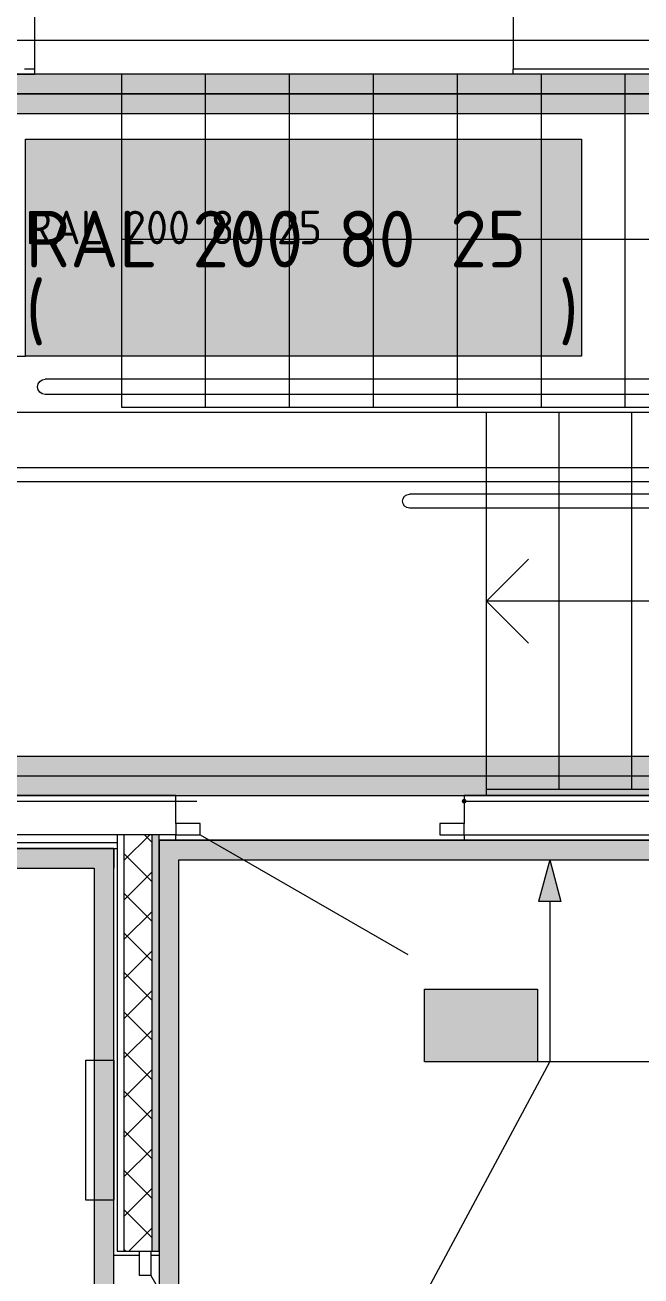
# Model space of a CAD drawing. Header units: millimetres. Extents: x -546 to 1681, y -650 to 1730.
# Drawn here: x 624.58 to 646.6, y 446.19 to 490.91 of the extents above; entities that cross this region are included whole.
import ezdxf

# ---------------------------------------------------------------- set-up
doc = ezdxf.new("R2010")
doc.units = ezdxf.units.MM

msp = doc.modelspace()

# ---------------------------------------------------------------- hatches: boundary and pattern name
at = {"true_color": 0xf1d696}
h = msp.add_hatch(color=41, dxfattribs=at)
h.dxf.hatch_style = 2
h.paths.add_polyline_path([(612.027, 488.448), (612.027, 489.148), (680.677, 489.148), (680.677, 488.448)])
at = {"true_color": 0x3dad99}
h = msp.add_hatch(color=135, dxfattribs=at)
h.dxf.hatch_style = 2
h.paths.add_polyline_path([(680.677, 488.448), (680.677, 487.748), (612.027, 487.748), (612.027, 488.448)])
at = {"true_color": 0xffffff}
h = msp.add_hatch(color=7, dxfattribs=at)
h.dxf.hatch_style = 2
h.paths.add_polyline_path([(624.599, 486.833), (644.466, 486.833), (644.466, 479.069), (624.599, 479.069)])
h = msp.add_hatch(color=7, dxfattribs=at)
h.dxf.hatch_style = 2
h.paths.add_polyline_path([(624.599, 486.833), (644.466, 486.833), (644.466, 479.069), (624.599, 479.069)])
at = {"true_color": 0x0077b0}
h = msp.add_hatch(color=144, dxfattribs=at)
h.paths.add_polyline_path([(625.808, 485.436), (625.808, 486.243), (625.779, 486.4), (625.69, 486.531), (625.561, 486.618), (625.405, 486.647), (625.248, 486.618), (625.117, 486.531), (625.03, 486.4), (625.001, 486.243), (625.001, 485.436), (625.03, 485.28), (625.117, 485.151), (625.248, 485.062), (625.405, 485.033), (625.561, 485.062), (625.69, 485.151), (625.779, 485.28)])
h.paths.add_polyline_path([(626.009, 485.436), (625.998, 485.316), (625.964, 485.204), (625.909, 485.101), (625.831, 485.007), (625.739, 484.93), (625.637, 484.875), (625.526, 484.843), (625.405, 484.832), (625.283, 484.843), (625.171, 484.875), (625.069, 484.93), (624.976, 485.007), (624.898, 485.101), (624.843, 485.204), (624.81, 485.316), (624.799, 485.436), (624.799, 486.243), (624.81, 486.365), (624.843, 486.477), (624.898, 486.579), (624.976, 486.672), (625.069, 486.75), (625.171, 486.806), (625.283, 486.839), (625.405, 486.85), (625.526, 486.839), (625.638, 486.806), (625.741, 486.751), (625.834, 486.675), (625.91, 486.581), (625.965, 486.478), (625.998, 486.366), (626.009, 486.243)])
h = msp.add_hatch(color=144, dxfattribs=at)
h.paths.add_polyline_path([(625.808, 485.436), (625.808, 486.243), (625.779, 486.4), (625.69, 486.531), (625.561, 486.618), (625.405, 486.647), (625.248, 486.618), (625.117, 486.531), (625.03, 486.4), (625.001, 486.243), (625.001, 485.436), (625.03, 485.28), (625.117, 485.151), (625.248, 485.062), (625.405, 485.033), (625.561, 485.062), (625.69, 485.151), (625.779, 485.28)])
h.paths.add_polyline_path([(626.009, 485.436), (625.998, 485.316), (625.964, 485.204), (625.909, 485.101), (625.831, 485.007), (625.739, 484.93), (625.637, 484.875), (625.526, 484.843), (625.405, 484.832), (625.283, 484.843), (625.171, 484.875), (625.069, 484.93), (624.976, 485.007), (624.898, 485.101), (624.843, 485.204), (624.81, 485.316), (624.799, 485.436), (624.799, 486.243), (624.81, 486.365), (624.843, 486.477), (624.898, 486.579), (624.976, 486.672), (625.069, 486.75), (625.171, 486.806), (625.283, 486.839), (625.405, 486.85), (625.526, 486.839), (625.638, 486.806), (625.741, 486.751), (625.834, 486.675), (625.91, 486.581), (625.965, 486.478), (625.998, 486.366), (626.009, 486.243)])
h = msp.add_hatch(color=144, dxfattribs=at)
h.dxf.hatch_style = 2
h.paths.add_polyline_path([(627.828, 485.941), (627.828, 486.748), (627.853, 486.825), (627.93, 486.85), (628.635, 486.85), (628.711, 486.825), (628.737, 486.748), (628.711, 486.672), (628.635, 486.647), (628.031, 486.647), (628.031, 486.043), (628.333, 486.043), (628.434, 486.034), (628.527, 486.006), (628.612, 485.961), (628.689, 485.896), (628.754, 485.817), (628.8, 485.731), (628.829, 485.638), (628.838, 485.538), (628.838, 485.337), (628.829, 485.236), (628.8, 485.142), (628.754, 485.057), (628.689, 484.979), (628.611, 484.914), (628.526, 484.869), (628.433, 484.841), (628.333, 484.832), (627.93, 484.832), (627.853, 484.856), (627.828, 484.931), (627.853, 485.007), (627.93, 485.033), (628.333, 485.033), (628.45, 485.056), (628.548, 485.123), (628.614, 485.22), (628.635, 485.337), (628.635, 485.538), (628.614, 485.655), (628.548, 485.752), (628.45, 485.818), (628.333, 485.84), (627.93, 485.84), (627.853, 485.865)])
h = msp.add_hatch(color=144, dxfattribs=at)
h.dxf.hatch_style = 2
h.paths.add_polyline_path([(627.828, 485.941), (627.828, 486.748), (627.853, 486.825), (627.93, 486.85), (628.635, 486.85), (628.711, 486.825), (628.737, 486.748), (628.711, 486.672), (628.635, 486.647), (628.031, 486.647), (628.031, 486.043), (628.333, 486.043), (628.434, 486.034), (628.527, 486.006), (628.612, 485.961), (628.689, 485.896), (628.754, 485.817), (628.8, 485.731), (628.829, 485.638), (628.838, 485.538), (628.838, 485.337), (628.829, 485.236), (628.8, 485.142), (628.754, 485.057), (628.689, 484.979), (628.611, 484.914), (628.526, 484.869), (628.433, 484.841), (628.333, 484.832), (627.93, 484.832), (627.853, 484.856), (627.828, 484.931), (627.853, 485.007), (627.93, 485.033), (628.333, 485.033), (628.45, 485.056), (628.548, 485.123), (628.614, 485.22), (628.635, 485.337), (628.635, 485.538), (628.614, 485.655), (628.548, 485.752), (628.45, 485.818), (628.333, 485.84), (627.93, 485.84), (627.853, 485.865)])
h = msp.add_hatch(color=144, dxfattribs=at)
h.dxf.hatch_style = 2
h.paths.add_polyline_path([(627.322, 485.334), (626.515, 485.334), (626.439, 485.36), (626.414, 485.436), (626.439, 485.513), (626.515, 485.538), (627.322, 485.538), (627.398, 485.513), (627.423, 485.436), (627.398, 485.36)])
h = msp.add_hatch(color=144, dxfattribs=at)
h.dxf.hatch_style = 2
h.paths.add_polyline_path([(627.322, 485.334), (626.515, 485.334), (626.439, 485.36), (626.414, 485.436), (626.439, 485.513), (626.515, 485.538), (627.322, 485.538), (627.398, 485.513), (627.423, 485.436), (627.398, 485.36)])
h = msp.add_hatch(color=144, dxfattribs=at)
h.paths.add_polyline_path([(625.809, 480.969), (625.932, 481.043), (626.044, 481.068), (626.105, 481.086), (626.159, 481.139), (626.2, 481.205), (626.213, 481.272), (626.198, 481.35), (626.154, 481.415), (626.088, 481.458), (626.01, 481.472), (625.931, 481.457), (625.866, 481.415), (625.824, 481.35), (625.809, 481.272)])
h.paths.add_polyline_path([(626.312, 481.028), (626.437, 480.952), (626.535, 480.842), (626.596, 480.709), (626.616, 480.566), (626.616, 480.159), (626.607, 480.059), (626.579, 479.966), (626.532, 479.88), (626.467, 479.804), (626.39, 479.739), (626.305, 479.693), (626.212, 479.666), (626.111, 479.657), (626.01, 479.666), (625.916, 479.693), (625.831, 479.739), (625.753, 479.804), (625.689, 479.881), (625.643, 479.967), (625.615, 480.059), (625.606, 480.159), (625.606, 481.272), (625.636, 481.428), (625.725, 481.559), (625.855, 481.646), (626.01, 481.675), (626.166, 481.645), (626.298, 481.557), (626.384, 481.428), (626.413, 481.272), (626.388, 481.134)])
h.paths.add_polyline_path([(626.413, 480.162), (626.413, 480.566), (626.392, 480.681), (626.326, 480.78), (626.228, 480.846), (626.111, 480.868), (625.994, 480.846), (625.897, 480.78), (625.831, 480.681), (625.809, 480.566), (625.809, 480.162), (625.831, 480.044), (625.897, 479.948), (625.994, 479.881), (626.111, 479.858), (626.228, 479.881), (626.326, 479.948), (626.392, 480.045)])
h = msp.add_hatch(color=144, dxfattribs=at)
h.paths.add_polyline_path([(625.809, 480.969), (625.932, 481.043), (626.044, 481.068), (626.105, 481.086), (626.159, 481.139), (626.2, 481.205), (626.213, 481.272), (626.198, 481.35), (626.154, 481.415), (626.088, 481.458), (626.01, 481.472), (625.931, 481.457), (625.866, 481.415), (625.824, 481.35), (625.809, 481.272)])
h.paths.add_polyline_path([(626.312, 481.028), (626.437, 480.952), (626.535, 480.842), (626.596, 480.709), (626.616, 480.566), (626.616, 480.159), (626.607, 480.059), (626.579, 479.966), (626.532, 479.88), (626.467, 479.804), (626.39, 479.739), (626.305, 479.693), (626.212, 479.666), (626.111, 479.657), (626.01, 479.666), (625.916, 479.693), (625.831, 479.739), (625.753, 479.804), (625.689, 479.881), (625.643, 479.967), (625.615, 480.059), (625.606, 480.159), (625.606, 481.272), (625.636, 481.428), (625.725, 481.559), (625.855, 481.646), (626.01, 481.675), (626.166, 481.645), (626.298, 481.557), (626.384, 481.428), (626.413, 481.272), (626.388, 481.134)])
h.paths.add_polyline_path([(626.413, 480.162), (626.413, 480.566), (626.392, 480.681), (626.326, 480.78), (626.228, 480.846), (626.111, 480.868), (625.994, 480.846), (625.897, 480.78), (625.831, 480.681), (625.809, 480.566), (625.809, 480.162), (625.831, 480.044), (625.897, 479.948), (625.994, 479.881), (626.111, 479.858), (626.228, 479.881), (626.326, 479.948), (626.392, 480.045)])
h = msp.add_hatch(color=144, dxfattribs=at)
h.dxf.hatch_style = 2
h.paths.add_polyline_path([(628.418, 480.061), (628.405, 480.145), (628.364, 480.207), (628.313, 480.244), (628.245, 480.261), (628.116, 480.261), (628.045, 480.292), (628.014, 480.363), (628.022, 480.403), (628.045, 480.436), (628.085, 480.459), (628.144, 480.467), (628.175, 480.467), (628.209, 480.464), (628.298, 480.479), (628.364, 480.524), (628.405, 480.586), (628.418, 480.665), (628.404, 480.743), (628.361, 480.809), (628.295, 480.852), (628.217, 480.865), (628.116, 480.865), (628.022, 480.852), (627.91, 480.814), (627.817, 480.776), (627.788, 480.763), (627.76, 480.772), (627.734, 480.8), (627.712, 480.871), (627.723, 480.91), (627.754, 480.947), (627.806, 480.982), (627.879, 481.015), (628.005, 481.055), (628.116, 481.068), (628.217, 481.068), (628.374, 481.039), (628.505, 480.952), (628.591, 480.821), (628.621, 480.665), (628.612, 480.566), (628.586, 480.483), (628.543, 480.415), (628.482, 480.363), (628.543, 480.31), (628.586, 480.242), (628.612, 480.159), (628.621, 480.061), (628.591, 479.904), (628.505, 479.773), (628.374, 479.685), (628.217, 479.657), (628.116, 479.657), (628.003, 479.67), (627.875, 479.708), (627.804, 479.741), (627.753, 479.776), (627.722, 479.814), (627.712, 479.854), (627.734, 479.925), (627.761, 479.952), (627.791, 479.962), (627.823, 479.949), (627.912, 479.911), (628.022, 479.871), (628.116, 479.858), (628.217, 479.858), (628.295, 479.872), (628.361, 479.917), (628.403, 479.982)])
h = msp.add_hatch(color=144, dxfattribs=at)
h.dxf.hatch_style = 2
h.paths.add_polyline_path([(628.418, 480.061), (628.405, 480.145), (628.364, 480.207), (628.313, 480.244), (628.245, 480.261), (628.116, 480.261), (628.045, 480.292), (628.014, 480.363), (628.022, 480.403), (628.045, 480.436), (628.085, 480.459), (628.144, 480.467), (628.175, 480.467), (628.209, 480.464), (628.298, 480.479), (628.364, 480.524), (628.405, 480.586), (628.418, 480.665), (628.404, 480.743), (628.361, 480.809), (628.295, 480.852), (628.217, 480.865), (628.116, 480.865), (628.022, 480.852), (627.91, 480.814), (627.817, 480.776), (627.788, 480.763), (627.76, 480.772), (627.734, 480.8), (627.712, 480.871), (627.723, 480.91), (627.754, 480.947), (627.806, 480.982), (627.879, 481.015), (628.005, 481.055), (628.116, 481.068), (628.217, 481.068), (628.374, 481.039), (628.505, 480.952), (628.591, 480.821), (628.621, 480.665), (628.612, 480.566), (628.586, 480.483), (628.543, 480.415), (628.482, 480.363), (628.543, 480.31), (628.586, 480.242), (628.612, 480.159), (628.621, 480.061), (628.591, 479.904), (628.505, 479.773), (628.374, 479.685), (628.217, 479.657), (628.116, 479.657), (628.003, 479.67), (627.875, 479.708), (627.804, 479.741), (627.753, 479.776), (627.722, 479.814), (627.712, 479.854), (627.734, 479.925), (627.761, 479.952), (627.791, 479.962), (627.823, 479.949), (627.912, 479.911), (628.022, 479.871), (628.116, 479.858), (628.217, 479.858), (628.295, 479.872), (628.361, 479.917), (628.403, 479.982)])
h = msp.add_hatch(color=144, dxfattribs=at)
h.paths.add_polyline_path([(629.025, 480.159), (629.025, 480.563), (629.034, 480.665), (629.061, 480.758), (629.107, 480.844), (629.171, 480.922), (629.249, 480.986), (629.335, 481.032), (629.428, 481.059), (629.53, 481.068), (629.725, 481.032), (629.888, 480.924), (629.952, 480.846), (629.998, 480.761), (630.025, 480.666), (630.035, 480.563), (630.035, 480.159), (630.025, 480.059), (629.997, 479.967), (629.95, 479.881), (629.885, 479.804), (629.809, 479.739), (629.723, 479.693), (629.63, 479.666), (629.53, 479.657), (629.428, 479.666), (629.335, 479.693), (629.249, 479.739), (629.171, 479.804), (629.107, 479.881), (629.061, 479.967), (629.034, 480.059)])
h.paths.add_polyline_path([(629.832, 480.162), (629.832, 480.566), (629.81, 480.681), (629.744, 480.78), (629.647, 480.846), (629.53, 480.868), (629.413, 480.846), (629.315, 480.78), (629.249, 480.681), (629.228, 480.566), (629.228, 480.162), (629.249, 480.044), (629.315, 479.948), (629.413, 479.881), (629.53, 479.858), (629.647, 479.881), (629.744, 479.948), (629.81, 480.045)])
h = msp.add_hatch(color=144, dxfattribs=at)
h.paths.add_polyline_path([(629.025, 480.159), (629.025, 480.563), (629.034, 480.665), (629.061, 480.758), (629.107, 480.844), (629.171, 480.922), (629.249, 480.986), (629.335, 481.032), (629.428, 481.059), (629.53, 481.068), (629.725, 481.032), (629.888, 480.924), (629.952, 480.846), (629.998, 480.761), (630.025, 480.666), (630.035, 480.563), (630.035, 480.159), (630.025, 480.059), (629.997, 479.967), (629.95, 479.881), (629.885, 479.804), (629.809, 479.739), (629.723, 479.693), (629.63, 479.666), (629.53, 479.657), (629.428, 479.666), (629.335, 479.693), (629.249, 479.739), (629.171, 479.804), (629.107, 479.881), (629.061, 479.967), (629.034, 480.059)])
h.paths.add_polyline_path([(629.832, 480.162), (629.832, 480.566), (629.81, 480.681), (629.744, 480.78), (629.647, 480.846), (629.53, 480.868), (629.413, 480.846), (629.315, 480.78), (629.249, 480.681), (629.228, 480.566), (629.228, 480.162), (629.249, 480.044), (629.315, 479.948), (629.413, 479.881), (629.53, 479.858), (629.647, 479.881), (629.744, 479.948), (629.81, 480.045)])
h = msp.add_hatch(color=144, dxfattribs=at)
h.dxf.hatch_style = 2
h.paths.add_polyline_path([(630.642, 480.261), (630.642, 479.756), (630.616, 479.681), (630.54, 479.657), (630.464, 479.681), (630.439, 479.756), (630.439, 480.969), (630.464, 481.043), (630.54, 481.068), (630.616, 481.043), (630.642, 480.969), (630.642, 480.464), (631.246, 480.464), (631.246, 480.969), (631.271, 481.043), (631.347, 481.068), (631.423, 481.043), (631.449, 480.969), (631.449, 479.756), (631.423, 479.681), (631.347, 479.657), (631.271, 479.681), (631.246, 479.756), (631.246, 480.261)])
h = msp.add_hatch(color=144, dxfattribs=at)
h.dxf.hatch_style = 2
h.paths.add_polyline_path([(630.642, 480.261), (630.642, 479.756), (630.616, 479.681), (630.54, 479.657), (630.464, 479.681), (630.439, 479.756), (630.439, 480.969), (630.464, 481.043), (630.54, 481.068), (630.616, 481.043), (630.642, 480.969), (630.642, 480.464), (631.246, 480.464), (631.246, 480.969), (631.271, 481.043), (631.347, 481.068), (631.423, 481.043), (631.449, 480.969), (631.449, 479.756), (631.423, 479.681), (631.347, 479.657), (631.271, 479.681), (631.246, 479.756), (631.246, 480.261)])
h = msp.add_hatch(color=144, dxfattribs=at)
h.paths.add_polyline_path([(632.358, 480.868), (632.241, 480.846), (632.143, 480.78), (632.077, 480.683), (632.056, 480.566), (632.056, 480.464), (632.66, 480.464), (632.66, 480.566), (632.638, 480.683), (632.572, 480.78), (632.475, 480.846)])
h.paths.add_polyline_path([(632.056, 480.261), (632.056, 480.061), (632.071, 479.983), (632.115, 479.917), (632.18, 479.872), (632.256, 479.858), (632.761, 479.858), (632.837, 479.832), (632.863, 479.756), (632.837, 479.681), (632.761, 479.657), (632.256, 479.657), (632.1, 479.685), (631.971, 479.773), (631.882, 479.903), (631.853, 480.061), (631.853, 480.563), (631.862, 480.665), (631.889, 480.758), (631.935, 480.844), (632, 480.922), (632.077, 480.986), (632.163, 481.032), (632.256, 481.059), (632.358, 481.068), (632.553, 481.032), (632.716, 480.924), (632.781, 480.847), (632.826, 480.761), (632.854, 480.668), (632.863, 480.566), (632.863, 480.261)])
h = msp.add_hatch(color=144, dxfattribs=at)
h.paths.add_polyline_path([(632.358, 480.868), (632.241, 480.846), (632.143, 480.78), (632.077, 480.683), (632.056, 480.566), (632.056, 480.464), (632.66, 480.464), (632.66, 480.566), (632.638, 480.683), (632.572, 480.78), (632.475, 480.846)])
h.paths.add_polyline_path([(632.056, 480.261), (632.056, 480.061), (632.071, 479.983), (632.115, 479.917), (632.18, 479.872), (632.256, 479.858), (632.761, 479.858), (632.837, 479.832), (632.863, 479.756), (632.837, 479.681), (632.761, 479.657), (632.256, 479.657), (632.1, 479.685), (631.971, 479.773), (631.882, 479.903), (631.853, 480.061), (631.853, 480.563), (631.862, 480.665), (631.889, 480.758), (631.935, 480.844), (632, 480.922), (632.077, 480.986), (632.163, 481.032), (632.256, 481.059), (632.358, 481.068), (632.553, 481.032), (632.716, 480.924), (632.781, 480.847), (632.826, 480.761), (632.854, 480.668), (632.863, 480.566), (632.863, 480.261)])
h = msp.add_hatch(color=144, dxfattribs=at)
h.dxf.hatch_style = 2
h.paths.add_polyline_path([(633.959, 479.756), (633.959, 480.969), (633.984, 481.043), (634.061, 481.068), (634.566, 481.068), (634.72, 481.039), (634.851, 480.952), (634.94, 480.821), (634.969, 480.665), (634.969, 479.756), (634.944, 479.681), (634.868, 479.657), (634.791, 479.681), (634.766, 479.756), (634.766, 480.665), (634.752, 480.743), (634.709, 480.809), (634.644, 480.852), (634.566, 480.865), (634.162, 480.865), (634.162, 479.756), (634.137, 479.681), (634.061, 479.657), (633.984, 479.681)])
h = msp.add_hatch(color=144, dxfattribs=at)
h.dxf.hatch_style = 2
h.paths.add_polyline_path([(633.959, 479.756), (633.959, 480.969), (633.984, 481.043), (634.061, 481.068), (634.566, 481.068), (634.72, 481.039), (634.851, 480.952), (634.94, 480.821), (634.969, 480.665), (634.969, 479.756), (634.944, 479.681), (634.868, 479.657), (634.791, 479.681), (634.766, 479.756), (634.766, 480.665), (634.752, 480.743), (634.709, 480.809), (634.644, 480.852), (634.566, 480.865), (634.162, 480.865), (634.162, 479.756), (634.137, 479.681), (634.061, 479.657), (633.984, 479.681)])
h = msp.add_hatch(color=144, dxfattribs=at)
h.paths.add_polyline_path([(635.373, 480.159), (635.373, 480.563), (635.382, 480.665), (635.41, 480.758), (635.455, 480.844), (635.52, 480.922), (635.598, 480.986), (635.683, 481.032), (635.777, 481.059), (635.878, 481.068), (636.073, 481.032), (636.237, 480.924), (636.301, 480.846), (636.347, 480.761), (636.374, 480.666), (636.383, 480.563), (636.383, 480.159), (636.374, 480.059), (636.345, 479.967), (636.299, 479.881), (636.234, 479.804), (636.157, 479.739), (636.072, 479.693), (635.979, 479.666), (635.878, 479.657), (635.777, 479.666), (635.683, 479.693), (635.598, 479.739), (635.52, 479.804), (635.455, 479.881), (635.41, 479.967), (635.382, 480.059)])
h.paths.add_polyline_path([(636.18, 480.162), (636.18, 480.566), (636.159, 480.681), (636.093, 480.78), (635.995, 480.846), (635.878, 480.868), (635.761, 480.846), (635.664, 480.78), (635.598, 480.681), (635.576, 480.566), (635.576, 480.162), (635.598, 480.044), (635.664, 479.948), (635.761, 479.881), (635.878, 479.858), (635.995, 479.881), (636.093, 479.948), (636.159, 480.045)])
h = msp.add_hatch(color=144, dxfattribs=at)
h.paths.add_polyline_path([(635.373, 480.159), (635.373, 480.563), (635.382, 480.665), (635.41, 480.758), (635.455, 480.844), (635.52, 480.922), (635.598, 480.986), (635.683, 481.032), (635.777, 481.059), (635.878, 481.068), (636.073, 481.032), (636.237, 480.924), (636.301, 480.846), (636.347, 480.761), (636.374, 480.666), (636.383, 480.563), (636.383, 480.159), (636.374, 480.059), (636.345, 479.967), (636.299, 479.881), (636.234, 479.804), (636.157, 479.739), (636.072, 479.693), (635.979, 479.666), (635.878, 479.657), (635.777, 479.666), (635.683, 479.693), (635.598, 479.739), (635.52, 479.804), (635.455, 479.881), (635.41, 479.967), (635.382, 480.059)])
h.paths.add_polyline_path([(636.18, 480.162), (636.18, 480.566), (636.159, 480.681), (636.093, 480.78), (635.995, 480.846), (635.878, 480.868), (635.761, 480.846), (635.664, 480.78), (635.598, 480.681), (635.576, 480.566), (635.576, 480.162), (635.598, 480.044), (635.664, 479.948), (635.761, 479.881), (635.878, 479.858), (635.995, 479.881), (636.093, 479.948), (636.159, 480.045)])
h = msp.add_hatch(color=144, dxfattribs=at)
h.paths.add_polyline_path([(636.787, 480.969), (636.813, 481.043), (636.889, 481.068), (637.394, 481.068), (637.55, 481.039), (637.679, 480.952), (637.768, 480.821), (637.797, 480.665), (637.797, 480.061), (637.768, 479.904), (637.679, 479.773), (637.55, 479.685), (637.394, 479.657), (636.99, 479.657), (636.99, 479.149), (636.965, 479.075), (636.889, 479.05), (636.813, 479.075), (636.787, 479.149)])
h.paths.add_polyline_path([(636.99, 480.865), (636.99, 479.858), (637.394, 479.858), (637.471, 479.872), (637.535, 479.917), (637.58, 479.982), (637.594, 480.061), (637.594, 480.665), (637.58, 480.743), (637.538, 480.809), (637.472, 480.852), (637.394, 480.865)])
h = msp.add_hatch(color=144, dxfattribs=at)
h.paths.add_polyline_path([(636.787, 480.969), (636.813, 481.043), (636.889, 481.068), (637.394, 481.068), (637.55, 481.039), (637.679, 480.952), (637.768, 480.821), (637.797, 480.665), (637.797, 480.061), (637.768, 479.904), (637.679, 479.773), (637.55, 479.685), (637.394, 479.657), (636.99, 479.657), (636.99, 479.149), (636.965, 479.075), (636.889, 479.05), (636.813, 479.075), (636.787, 479.149)])
h.paths.add_polyline_path([(636.99, 480.865), (636.99, 479.858), (637.394, 479.858), (637.471, 479.872), (637.535, 479.917), (637.58, 479.982), (637.594, 480.061), (637.594, 480.665), (637.58, 480.743), (637.538, 480.809), (637.472, 480.852), (637.394, 480.865)])
h = msp.add_hatch(color=144, dxfattribs=at)
h.dxf.hatch_style = 2
h.paths.add_polyline_path([(639.009, 479.451), (639.009, 479.657), (638.605, 479.657), (638.449, 479.685), (638.32, 479.773), (638.231, 479.904), (638.202, 480.061), (638.202, 480.969), (638.227, 481.043), (638.303, 481.068), (638.379, 481.043), (638.404, 480.969), (638.404, 480.061), (638.419, 479.983), (638.464, 479.917), (638.529, 479.872), (638.605, 479.858), (639.009, 479.858), (639.009, 480.969), (639.034, 481.043), (639.11, 481.068), (639.186, 481.043), (639.211, 480.969), (639.211, 479.454), (639.182, 479.297), (639.096, 479.166), (638.967, 479.08), (638.811, 479.05), (638.404, 479.05), (638.328, 479.076), (638.303, 479.152), (638.31, 479.188), (638.334, 479.223), (638.404, 479.254), (638.808, 479.254), (638.886, 479.267), (638.952, 479.31), (638.994, 479.373)])
h = msp.add_hatch(color=144, dxfattribs=at)
h.dxf.hatch_style = 2
h.paths.add_polyline_path([(639.009, 479.451), (639.009, 479.657), (638.605, 479.657), (638.449, 479.685), (638.32, 479.773), (638.231, 479.904), (638.202, 480.061), (638.202, 480.969), (638.227, 481.043), (638.303, 481.068), (638.379, 481.043), (638.404, 480.969), (638.404, 480.061), (638.419, 479.983), (638.464, 479.917), (638.529, 479.872), (638.605, 479.858), (639.009, 479.858), (639.009, 480.969), (639.034, 481.043), (639.11, 481.068), (639.186, 481.043), (639.211, 480.969), (639.211, 479.454), (639.182, 479.297), (639.096, 479.166), (638.967, 479.08), (638.811, 479.05), (638.404, 479.05), (638.328, 479.076), (638.303, 479.152), (638.31, 479.188), (638.334, 479.223), (638.404, 479.254), (638.808, 479.254), (638.886, 479.267), (638.952, 479.31), (638.994, 479.373)])
h = msp.add_hatch(color=144, dxfattribs=at)
h.dxf.hatch_style = 2
h.paths.add_polyline_path([(640.625, 480.969), (640.625, 479.756), (640.6, 479.681), (640.524, 479.657), (640.448, 479.681), (640.423, 479.756), (640.423, 480.261), (640.019, 480.261), (639.865, 480.29), (639.734, 480.377), (639.645, 480.506), (639.616, 480.659), (639.616, 480.969), (639.641, 481.043), (639.717, 481.068), (639.793, 481.043), (639.819, 480.969), (639.819, 480.667), (639.833, 480.589), (639.878, 480.524), (639.943, 480.479), (640.019, 480.464), (640.423, 480.464), (640.423, 480.969), (640.448, 481.043), (640.524, 481.068), (640.6, 481.043)])
h = msp.add_hatch(color=144, dxfattribs=at)
h.dxf.hatch_style = 2
h.paths.add_polyline_path([(640.625, 480.969), (640.625, 479.756), (640.6, 479.681), (640.524, 479.657), (640.448, 479.681), (640.423, 479.756), (640.423, 480.261), (640.019, 480.261), (639.865, 480.29), (639.734, 480.377), (639.645, 480.506), (639.616, 480.659), (639.616, 480.969), (639.641, 481.043), (639.717, 481.068), (639.793, 481.043), (639.819, 480.969), (639.819, 480.667), (639.833, 480.589), (639.878, 480.524), (639.943, 480.479), (640.019, 480.464), (640.423, 480.464), (640.423, 480.969), (640.448, 481.043), (640.524, 481.068), (640.6, 481.043)])
h = msp.add_hatch(color=144, dxfattribs=at)
h.dxf.hatch_style = 2
h.paths.add_polyline_path([(641.233, 480.261), (641.233, 479.756), (641.207, 479.681), (641.131, 479.657), (641.055, 479.681), (641.03, 479.756), (641.03, 480.969), (641.055, 481.043), (641.131, 481.068), (641.207, 481.043), (641.233, 480.969), (641.233, 480.464), (641.837, 480.464), (641.837, 480.969), (641.862, 481.043), (641.938, 481.068), (642.014, 481.043), (642.04, 480.969), (642.04, 479.756), (642.014, 479.681), (641.938, 479.657), (641.862, 479.681), (641.837, 479.756), (641.837, 480.261)])
h = msp.add_hatch(color=144, dxfattribs=at)
h.dxf.hatch_style = 2
h.paths.add_polyline_path([(641.233, 480.261), (641.233, 479.756), (641.207, 479.681), (641.131, 479.657), (641.055, 479.681), (641.03, 479.756), (641.03, 480.969), (641.055, 481.043), (641.131, 481.068), (641.207, 481.043), (641.233, 480.969), (641.233, 480.464), (641.837, 480.464), (641.837, 480.969), (641.862, 481.043), (641.938, 481.068), (642.014, 481.043), (642.04, 480.969), (642.04, 479.756), (642.014, 479.681), (641.938, 479.657), (641.862, 479.681), (641.837, 479.756), (641.837, 480.261)])
h = msp.add_hatch(color=144, dxfattribs=at)
h.paths.add_polyline_path([(642.802, 480.264), (642.661, 480.307), (642.545, 480.396), (642.469, 480.52), (642.444, 480.665), (642.473, 480.821), (642.562, 480.952), (642.691, 481.039), (642.847, 481.068), (643.352, 481.068), (643.428, 481.043), (643.454, 480.969), (643.454, 479.756), (643.428, 479.681), (643.352, 479.657), (643.276, 479.681), (643.251, 479.756), (643.251, 480.261), (643.047, 480.261), (642.627, 479.697), (642.59, 479.666), (642.545, 479.657), (642.469, 479.681), (642.444, 479.756), (642.463, 479.818)])
h.paths.add_polyline_path([(642.647, 480.665), (642.662, 480.587), (642.706, 480.521), (642.771, 480.476), (642.847, 480.461), (643.251, 480.461), (643.251, 480.865), (642.847, 480.865), (642.769, 480.851), (642.704, 480.809), (642.661, 480.743)])
h = msp.add_hatch(color=144, dxfattribs=at)
h.paths.add_polyline_path([(642.802, 480.264), (642.661, 480.307), (642.545, 480.396), (642.469, 480.52), (642.444, 480.665), (642.473, 480.821), (642.562, 480.952), (642.691, 481.039), (642.847, 481.068), (643.352, 481.068), (643.428, 481.043), (643.454, 480.969), (643.454, 479.756), (643.428, 479.681), (643.352, 479.657), (643.276, 479.681), (643.251, 479.756), (643.251, 480.261), (643.047, 480.261), (642.627, 479.697), (642.59, 479.666), (642.545, 479.657), (642.469, 479.681), (642.444, 479.756), (642.463, 479.818)])
h.paths.add_polyline_path([(642.647, 480.665), (642.662, 480.587), (642.706, 480.521), (642.771, 480.476), (642.847, 480.461), (643.251, 480.461), (643.251, 480.865), (642.847, 480.865), (642.769, 480.851), (642.704, 480.809), (642.661, 480.743)])
at = {"true_color": 0x3dad99}
h = msp.add_hatch(color=135, dxfattribs=at)
h.dxf.hatch_style = 2
h.paths.add_polyline_path([(612.027, 464.061), (612.027, 464.761), (683.913, 464.758), (683.923, 464.058)])
at = {"true_color": 0xf1d696}
h = msp.add_hatch(color=41, dxfattribs=at)
h.dxf.hatch_style = 2
h.paths.add_polyline_path([(683.923, 464.058), (683.933, 463.358), (612.027, 463.361), (612.027, 464.061)])
h = msp.add_hatch(color=7)
h.dxf.hatch_style = 2
h.paths.add_polyline_path([(640.277, 463.251), (640.213, 463.225), (640.187, 463.161), (640.213, 463.098), (640.277, 463.071), (640.342, 463.098), (640.368, 463.161), (640.342, 463.225)])
h = msp.add_hatch(color=7)
h.dxf.hatch_style = 2
h.paths.add_polyline_path([(629.377, 447.071), (629.127, 447.071), (629.127, 461.961), (629.377, 461.961)])
h = msp.add_hatch(color=41, dxfattribs=at)
h.dxf.hatch_style = 2
h.paths.add_polyline_path([(629.377, 461.061), (629.377, 461.761), (630.077, 461.061)])
h = msp.add_hatch(color=41, dxfattribs=at)
h.dxf.hatch_style = 2
h.paths.add_polyline_path([(630.077, 461.761), (630.077, 461.061), (629.377, 461.761)])
h = msp.add_hatch(color=41, dxfattribs=at)
h.dxf.hatch_style = 2
h.paths.add_polyline_path([(630.077, 461.761), (649.49, 461.761), (649.49, 461.061), (630.077, 461.061)])
at = {"true_color": 0x9f9f00}
h = msp.add_hatch(color=54, dxfattribs=at)
h.dxf.hatch_style = 2
h.paths.add_polyline_path([(582.077, 460.766), (582.077, 461.466), (627.057, 461.466), (627.057, 460.766)])
h = msp.add_hatch(color=54, dxfattribs=at)
h.dxf.hatch_style = 2
h.paths.add_polyline_path([(627.057, 460.766), (627.757, 461.466), (627.757, 460.766)])
h = msp.add_hatch(color=54, dxfattribs=at)
h.dxf.hatch_style = 2
h.paths.add_polyline_path([(627.057, 460.766), (627.057, 461.466), (627.757, 461.466)])
at = {"true_color": 0xf1d696}
h = msp.add_hatch(color=41, dxfattribs=at)
h.dxf.hatch_style = 2
h.paths.add_polyline_path([(627.057, 460.766), (627.757, 460.766), (627.757, 421.798), (627.057, 421.798)])
h = msp.add_hatch(color=41, dxfattribs=at)
h.dxf.hatch_style = 2
h.paths.add_polyline_path([(629.377, 461.061), (630.077, 461.061), (630.077, 421.593), (629.377, 421.595)])
at = {"true_color": 0x0077b0}
h = msp.add_hatch(color=144, dxfattribs=at)
h.dxf.hatch_style = 2
h.paths.add_polyline_path([(643.335, 461.061), (643.735, 459.568), (642.935, 459.568)])
at = {"true_color": 0xffffff}
h = msp.add_hatch(color=7, dxfattribs=at)
h.dxf.hatch_style = 2
h.paths.add_polyline_path([(638.855, 456.434), (642.896, 456.434), (642.896, 453.846), (638.855, 453.846)])
h = msp.add_hatch(color=7, dxfattribs=at)
h.dxf.hatch_style = 2
h.paths.add_polyline_path([(638.855, 456.434), (642.896, 456.434), (642.896, 453.846), (638.855, 453.846)])
h = msp.add_hatch(color=7, dxfattribs=at)
h.dxf.hatch_style = 2
h.paths.add_polyline_path([(638.855, 456.434), (642.896, 456.434), (642.896, 453.846), (638.855, 453.846)])
at = {"true_color": 0x0077b0}
h = msp.add_hatch(color=144, dxfattribs=at)
h.paths.add_polyline_path([(640.068, 455.038), (640.068, 455.844), (640.038, 456.001), (639.949, 456.132), (639.821, 456.219), (639.664, 456.248), (639.508, 456.219), (639.376, 456.132), (639.289, 456.001), (639.261, 455.844), (639.261, 455.038), (639.289, 454.881), (639.376, 454.753), (639.508, 454.664), (639.664, 454.634), (639.821, 454.664), (639.949, 454.753), (640.038, 454.881)])
h.paths.add_polyline_path([(640.268, 455.038), (640.257, 454.917), (640.224, 454.805), (640.168, 454.702), (640.09, 454.608), (639.999, 454.531), (639.896, 454.476), (639.785, 454.444), (639.664, 454.433), (639.542, 454.444), (639.431, 454.476), (639.329, 454.531), (639.235, 454.608), (639.158, 454.702), (639.102, 454.805), (639.069, 454.917), (639.058, 455.038), (639.058, 455.844), (639.069, 455.966), (639.102, 456.078), (639.158, 456.18), (639.235, 456.273), (639.329, 456.351), (639.431, 456.407), (639.542, 456.44), (639.664, 456.451), (639.785, 456.44), (639.897, 456.407), (640, 456.352), (640.094, 456.276), (640.17, 456.182), (640.224, 456.079), (640.257, 455.967), (640.268, 455.844)])
h = msp.add_hatch(color=144, dxfattribs=at)
h.paths.add_polyline_path([(640.068, 455.038), (640.068, 455.844), (640.038, 456.001), (639.949, 456.132), (639.821, 456.219), (639.664, 456.248), (639.508, 456.219), (639.376, 456.132), (639.289, 456.001), (639.261, 455.844), (639.261, 455.038), (639.289, 454.881), (639.376, 454.753), (639.508, 454.664), (639.664, 454.634), (639.821, 454.664), (639.949, 454.753), (640.038, 454.881)])
h.paths.add_polyline_path([(640.268, 455.038), (640.257, 454.917), (640.224, 454.805), (640.168, 454.702), (640.09, 454.608), (639.999, 454.531), (639.896, 454.476), (639.785, 454.444), (639.664, 454.433), (639.542, 454.444), (639.431, 454.476), (639.329, 454.531), (639.235, 454.608), (639.158, 454.702), (639.102, 454.805), (639.069, 454.917), (639.058, 455.038), (639.058, 455.844), (639.069, 455.966), (639.102, 456.078), (639.158, 456.18), (639.235, 456.273), (639.329, 456.351), (639.431, 456.407), (639.542, 456.44), (639.664, 456.451), (639.785, 456.44), (639.897, 456.407), (640, 456.352), (640.094, 456.276), (640.17, 456.182), (640.224, 456.079), (640.257, 455.967), (640.268, 455.844)])
h = msp.add_hatch(color=144, dxfattribs=at)
h.paths.add_polyline_path([(640.068, 455.038), (640.068, 455.844), (640.038, 456.001), (639.949, 456.132), (639.821, 456.219), (639.664, 456.248), (639.508, 456.219), (639.376, 456.132), (639.289, 456.001), (639.261, 455.844), (639.261, 455.038), (639.289, 454.881), (639.376, 454.753), (639.508, 454.664), (639.664, 454.634), (639.821, 454.664), (639.949, 454.753), (640.038, 454.881)])
h.paths.add_polyline_path([(640.268, 455.038), (640.257, 454.917), (640.224, 454.805), (640.168, 454.702), (640.09, 454.608), (639.999, 454.531), (639.896, 454.476), (639.785, 454.444), (639.664, 454.433), (639.542, 454.444), (639.431, 454.476), (639.329, 454.531), (639.235, 454.608), (639.158, 454.702), (639.102, 454.805), (639.069, 454.917), (639.058, 455.038), (639.058, 455.844), (639.069, 455.966), (639.102, 456.078), (639.158, 456.18), (639.235, 456.273), (639.329, 456.351), (639.431, 456.407), (639.542, 456.44), (639.664, 456.451), (639.785, 456.44), (639.897, 456.407), (640, 456.352), (640.094, 456.276), (640.17, 456.182), (640.224, 456.079), (640.257, 455.967), (640.268, 455.844)])
h = msp.add_hatch(color=144, dxfattribs=at)
h.dxf.hatch_style = 2
h.paths.add_polyline_path([(642.491, 456.107), (642.259, 455.875), (642.189, 455.844), (642.113, 455.87), (642.087, 455.946), (642.115, 456.016), (642.511, 456.412), (642.551, 456.441), (642.592, 456.451), (642.668, 456.426), (642.694, 456.349), (642.694, 454.532), (642.668, 454.457), (642.592, 454.433), (642.516, 454.457), (642.491, 454.532)])
h = msp.add_hatch(color=144, dxfattribs=at)
h.dxf.hatch_style = 2
h.paths.add_polyline_path([(642.491, 456.107), (642.259, 455.875), (642.189, 455.844), (642.113, 455.87), (642.087, 455.946), (642.115, 456.016), (642.511, 456.412), (642.551, 456.441), (642.592, 456.451), (642.668, 456.426), (642.694, 456.349), (642.694, 454.532), (642.668, 454.457), (642.592, 454.433), (642.516, 454.457), (642.491, 454.532)])
h = msp.add_hatch(color=144, dxfattribs=at)
h.dxf.hatch_style = 2
h.paths.add_polyline_path([(642.491, 456.107), (642.259, 455.875), (642.189, 455.844), (642.113, 455.87), (642.087, 455.946), (642.115, 456.016), (642.511, 456.412), (642.551, 456.441), (642.592, 456.451), (642.668, 456.426), (642.694, 456.349), (642.694, 454.532), (642.668, 454.457), (642.592, 454.433), (642.516, 454.457), (642.491, 454.532)])
h = msp.add_hatch(color=144, dxfattribs=at)
h.dxf.hatch_style = 2
h.paths.add_polyline_path([(641.581, 454.936), (640.774, 454.936), (640.698, 454.961), (640.673, 455.038), (640.698, 455.114), (640.774, 455.139), (641.581, 455.139), (641.657, 455.114), (641.683, 455.038), (641.657, 454.961)])
h = msp.add_hatch(color=144, dxfattribs=at)
h.dxf.hatch_style = 2
h.paths.add_polyline_path([(641.581, 454.936), (640.774, 454.936), (640.698, 454.961), (640.673, 455.038), (640.698, 455.114), (640.774, 455.139), (641.581, 455.139), (641.657, 455.114), (641.683, 455.038), (641.657, 454.961)])
h = msp.add_hatch(color=144, dxfattribs=at)
h.dxf.hatch_style = 2
h.paths.add_polyline_path([(641.581, 454.936), (640.774, 454.936), (640.698, 454.961), (640.673, 455.038), (640.698, 455.114), (640.774, 455.139), (641.581, 455.139), (641.657, 455.114), (641.683, 455.038), (641.657, 454.961)])

# ---------------------------------------------------------------- linework, layer by layer
at = {"color": 7, "lineweight": 0}
for points in [[(624.931, 489.335), (624.931, 491.835)], [(642.031, 491.835), (642.031, 489.335)], [(187.211, 490.372), (863.726, 490.372)], [(624.931, 489.335), (624.563, 489.335)], [(624.931, 489.148), (624.931, 489.335)], [(654.908, 489.335), (642.031, 489.335)], [(642.031, 489.148), (642.031, 489.335)], [(611.327, 489.148), (624.931, 489.148)], [(681.377, 489.148), (611.327, 489.148)], [(642.031, 489.148), (624.931, 489.148)], [(628.024, 489.148), (628.024, 477.252)], [(628.024, 489.148), (628.024, 477.252)], [(631.024, 489.148), (631.024, 477.252)], [(631.024, 489.148), (631.024, 477.252)], [(634.024, 489.148), (634.024, 477.252)], [(634.024, 489.148), (634.024, 477.252)], [(637.024, 489.148), (637.024, 477.252)], [(637.024, 489.148), (637.024, 477.252)], [(640.024, 489.148), (640.024, 477.252)], [(640.024, 489.148), (640.024, 477.252)], [(654.908, 489.148), (642.031, 489.148)], [(643.024, 489.148), (643.024, 477.252)], [(643.024, 489.148), (643.024, 477.252)], [(646.024, 489.148), (646.024, 477.252)], [(646.024, 489.148), (646.024, 477.252)], [(612.027, 488.448), (680.677, 488.448)], [(680.677, 488.448), (612.027, 488.448)], [(612.027, 487.748), (680.677, 487.748)], [(628.024, 483.252), (631.024, 483.252)], [(631.024, 483.252), (634.024, 483.252)], [(634.024, 483.252), (637.024, 483.252)], [(637.024, 483.252), (640.024, 483.252)], [(640.024, 483.252), (643.024, 483.252)], [(643.024, 483.252), (646.024, 483.252)], [(646.024, 483.252), (649.024, 483.252)], [(625.3, 477.702), (625.194, 477.723), (625.108, 477.781), (625.049, 477.868), (625.028, 477.975), (625.049, 478.081), (625.108, 478.168), (625.194, 478.226), (625.3, 478.248)], [(655.677, 478.248), (625.3, 478.248)], [(655.677, 477.702), (625.3, 477.702)], [(628.024, 477.252), (631.024, 477.252)], [(631.024, 477.252), (634.024, 477.252)], [(634.024, 477.252), (637.024, 477.252)], [(637.024, 477.252), (640.024, 477.252)], [(640.024, 477.252), (643.024, 477.252)], [(643.024, 477.252), (646.024, 477.252)], [(646.024, 477.252), (649.024, 477.252)], [(641.074, 477.051), (611.327, 477.051)], [(641.074, 463.577), (641.074, 477.051)], [(643.674, 477.051), (641.074, 477.051)], [(641.074, 463.361), (641.074, 477.051)], [(646.274, 477.051), (643.674, 477.051)], [(643.674, 463.577), (643.674, 477.051)], [(643.674, 463.577), (643.674, 477.051)], [(648.874, 477.051), (646.274, 477.051)], [(646.274, 463.577), (646.274, 477.051)], [(646.274, 463.577), (646.274, 477.051)], [(656.227, 475.077), (611.327, 475.077)], [(656.227, 474.577), (611.327, 474.577)], [(638.324, 473.634), (638.227, 473.654), (638.147, 473.708), (638.094, 473.787), (638.074, 473.884), (638.094, 473.982), (638.147, 474.061), (638.227, 474.115), (638.324, 474.134)], [(655.677, 474.134), (638.324, 474.134)], [(655.677, 473.634), (638.324, 473.634)], [(641.074, 470.314), (642.574, 471.814)], [(643.674, 470.314), (641.074, 470.314)], [(641.074, 470.314), (642.574, 468.814)], [(646.274, 470.314), (643.674, 470.314)], [(648.874, 470.314), (646.274, 470.314)], [(683.913, 464.758), (612.027, 464.761)], [(683.923, 464.058), (612.027, 464.061)], [(612.027, 464.061), (683.923, 464.058)], [(629.977, 463.361), (611.327, 463.361)], [(612.027, 463.361), (684.633, 463.358)], [(629.977, 463.161), (629.977, 463.361)], [(684.853, 463.361), (640.277, 463.361)], [(640.277, 463.361), (640.277, 463.161)], [(643.674, 463.577), (641.074, 463.577)], [(646.274, 463.577), (643.674, 463.577)], [(648.874, 463.577), (646.274, 463.577)], [(611.127, 463.161), (629.977, 463.161)], [(629.977, 462.361), (629.977, 463.161)], [(629.977, 463.161), (630.727, 463.161)], [(640.277, 463.161), (640.277, 462.361)], [(640.277, 463.161), (684.853, 463.161)], [(630.847, 462.361), (629.977, 462.361)], [(629.977, 462.361), (629.977, 461.961)], [(630.847, 461.961), (630.847, 462.361)], [(640.277, 462.361), (639.407, 462.361)], [(639.407, 462.361), (639.407, 461.961)], [(640.277, 461.961), (640.277, 462.361)], [(629.977, 461.961), (611.127, 461.961)], [(627.877, 461.666), (611.127, 461.666)], [(627.877, 461.961), (627.877, 447.071)], [(628.127, 447.071), (628.127, 461.961)], [(629.127, 447.071), (629.127, 461.961)], [(629.377, 447.071), (629.377, 461.961)], [(629.377, 461.761), (629.977, 461.761)], [(629.377, 461.761), (629.377, 461.061)], [(649.49, 461.761), (629.377, 461.761)], [(629.977, 461.961), (630.847, 461.961)], [(629.977, 461.761), (629.977, 461.961)], [(629.977, 461.761), (640.277, 461.761)], [(630.847, 461.961), (638.26, 457.681)], [(639.407, 461.961), (640.277, 461.961)], [(640.277, 461.961), (684.853, 461.961)], [(640.277, 461.961), (640.277, 461.761)], [(640.277, 461.761), (650.19, 461.761)], [(627.757, 461.466), (581.377, 461.466)], [(587.627, 461.466), (627.877, 461.466)], [(627.757, 446.921), (627.757, 461.466)], [(627.757, 461.466), (627.757, 460.766)], [(582.077, 460.766), (627.057, 460.766)], [(627.057, 460.766), (627.057, 421.798)], [(627.757, 421.798), (627.757, 460.766)], [(629.377, 461.061), (629.377, 420.895)], [(630.077, 461.061), (649.49, 461.061)], [(630.077, 421.593), (630.077, 461.061)], [(628.677, 446.921), (627.757, 446.921)], [(627.877, 447.071), (628.677, 447.071)], [(628.677, 447.071), (629.077, 447.071)], [(628.677, 446.201), (628.677, 447.071)], [(629.077, 447.071), (629.377, 447.071)], [(629.077, 447.071), (629.077, 446.201)], [(629.377, 446.921), (629.077, 446.921)], [(629.377, 447.071), (629.377, 445.055)], [(629.077, 446.201), (628.677, 446.201)], [(629.077, 446.201), (633.357, 438.788)]]:
    msp.add_lwpolyline(points, dxfattribs=at)
at = {"color": 144, "lineweight": 0, "true_color": 0x0077b0}
for points in [[(624.599, 486.833), (644.466, 486.833)], [(624.599, 479.069), (624.599, 486.833)], [(624.599, 486.833), (644.466, 486.833)], [(624.599, 479.069), (624.599, 486.833)], [(644.466, 486.833), (644.466, 479.069)], [(644.466, 486.833), (644.466, 479.069)], [(620.237, 479.069), (624.599, 479.069)], [(620.238, 479.069), (624.599, 479.069)], [(644.466, 479.069), (624.599, 479.069)], [(644.466, 479.069), (624.599, 479.069)], [(643.335, 461.061), (642.935, 459.568)], [(643.335, 461.061), (643.735, 459.568)], [(643.735, 459.568), (642.935, 459.568)], [(643.335, 459.568), (643.335, 453.846)], [(638.855, 456.434), (642.896, 456.434)], [(638.855, 453.846), (638.855, 456.434)], [(638.855, 456.434), (642.896, 456.434)], [(638.855, 453.846), (638.855, 456.434)], [(638.855, 456.434), (642.896, 456.434)], [(638.855, 453.846), (638.855, 456.434)], [(642.896, 456.434), (642.896, 453.846)], [(642.896, 456.434), (642.896, 453.846)], [(642.896, 456.434), (642.896, 453.846)], [(630.782, 430.41), (643.335, 453.846)], [(642.896, 453.846), (638.855, 453.846)], [(642.896, 453.846), (638.855, 453.846)], [(642.896, 453.846), (638.855, 453.846)], [(643.335, 453.846), (642.896, 453.846)], [(643.335, 453.846), (642.896, 453.846)], [(643.335, 453.846), (642.896, 453.846)], [(647.998, 453.846), (643.335, 453.846)]]:
    msp.add_lwpolyline(points, dxfattribs=at)
at = {"color": 250, "lineweight": 0, "true_color": 0x1d1d1d}
for points in [[(628.127, 461.05), (629.037, 461.961)], [(629.127, 461.689), (628.855, 461.961)], [(629.127, 460.274), (628.127, 461.274)], [(628.127, 459.636), (629.127, 460.636)], [(629.127, 458.86), (628.127, 459.86)], [(628.127, 458.222), (629.127, 459.222)], [(629.127, 457.446), (628.127, 458.446)], [(628.127, 456.808), (629.127, 457.808)], [(629.127, 456.032), (628.127, 457.032)], [(628.127, 455.394), (629.127, 456.394)], [(629.127, 454.618), (628.127, 455.618)], [(628.127, 453.979), (629.127, 454.979)], [(629.127, 453.203), (628.127, 454.203)], [(628.127, 452.565), (629.127, 453.565)], [(629.127, 451.789), (628.127, 452.789)], [(628.127, 451.151), (629.127, 452.151)], [(629.127, 450.375), (628.127, 451.375)], [(628.127, 449.737), (629.127, 450.737)], [(629.127, 448.961), (628.127, 449.961)], [(628.127, 448.323), (629.127, 449.323)], [(629.127, 447.547), (628.127, 448.547)], [(628.29, 447.071), (629.127, 447.908)], [(628.188, 447.071), (628.127, 447.132)]]:
    msp.add_lwpolyline(points, dxfattribs=at)
at = {"color": 253, "lineweight": 0, "true_color": 0x999999}
for points in [[(626.757, 453.898), (627.757, 453.898)], [(626.757, 448.898), (626.757, 453.898)], [(627.057, 453.898), (627.057, 448.898)], [(627.757, 453.898), (627.757, 448.898)], [(627.757, 448.898), (626.757, 448.898)]]:
    msp.add_lwpolyline(points, dxfattribs=at)

# ---------------------------------------------------------------- texts
at = {"color": 144, "true_color": 0x0077b0, "attachment_point": 1}
for s, insert, char_height in [('{\\fGOSTCommon|b0|i0|c0;RAL 200 80 25}', (624.598, 484.27), 1.2), ('{\\fGOSTCommon|b0|i0|c0;RAL 200 80 25}', (624.598, 484.27), 2.02685), ('{\\fGOSTCommon|b0|i0|c0;(}', (624.598, 481.684), 2.02685), ('{\\fGOSTCommon|b0|i0|c0;(}', (624.598, 481.684), 2.02685), ('{\\fGOSTCommon|b0|i0|c0;)}', (643.659, 481.684), 2.02685), ('{\\fGOSTCommon|b0|i0|c0;)}', (643.659, 481.684), 2.02685)]:
    msp.add_mtext(s, dxfattribs=dict(at, insert=insert, char_height=char_height))

doc.saveas('drawing.dxf')
